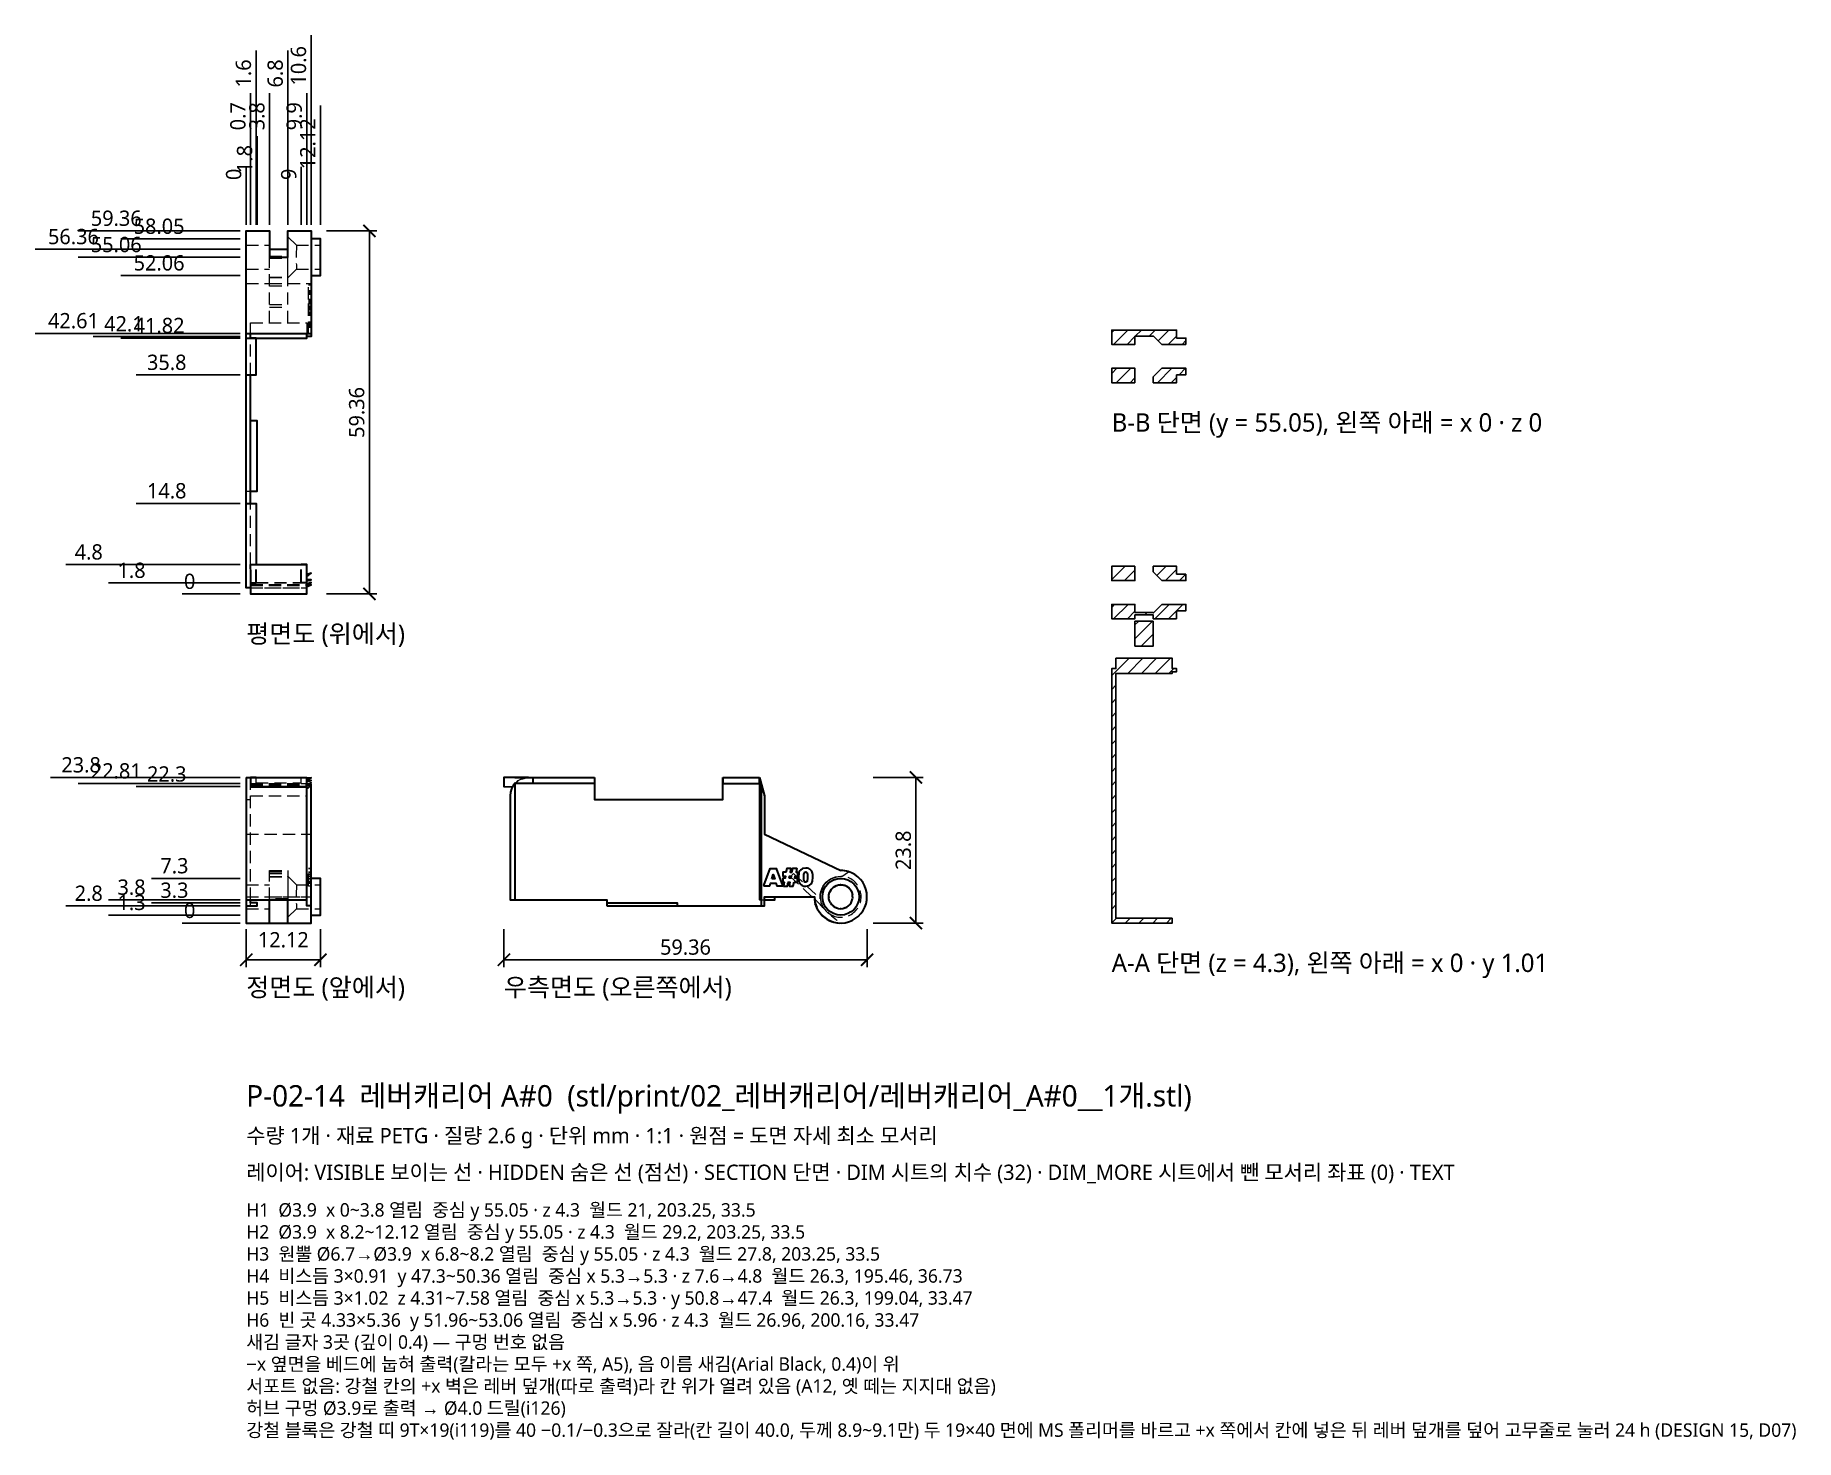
# Model space of a CAD drawing. Header units: millimetres. Extents: x -34 to 253, y -84 to 145.
import ezdxf

# ---------------------------------------------------------------- set-up
doc = ezdxf.new("R2010")
doc.units = ezdxf.units.MM
doc.linetypes.add('HIDDEN', pattern=[3, 2, -1])
for name, color, linetype, lineweight in [('DIM', 4, 'CONTINUOUS', 13), ('HIDDEN', 8, 'HIDDEN', 18), ('SECTION', 5, 'CONTINUOUS', 25), ('TEXT', 7, 'CONTINUOUS', 18), ('VISIBLE', 7, 'CONTINUOUS', 35)]:
    doc.layers.add(name, color=color, linetype=linetype, lineweight=lineweight)
doc.styles.add('KR', font='malgun.ttf')
doc.dimstyles.new('TOCCATA', dxfattribs={"dimtxt": 2.5, "dimasz": 2, "dimexe": 1.2, "dimexo": 1, "dimgap": 0.8, "dimtad": 1, "dimdsep": 46, "dimtxsty": 'KR', "dimblk": 'ARCHTICK', "dimcen": 2.5, "dimazin": 3, "dimtfac": 0.5, "dimtmove": 2, "dimatfit": 3})

# ---------------------------------------------------------------- blocks, each defined once
blk = doc.blocks.new('_ARCHTICK')
at = {"color": 0, "linetype": 'BYBLOCK', "const_width": 0.15}
blk.add_lwpolyline([(-0.5, -0.5), (0.5, 0.5)], dxfattribs=at)
blk = doc.blocks.new('*D7')
for p, q in [((1.6, 131.16), (1.6, 142.66)), ((1.6, 127.16), (1.6, 131.16)), ((1.6, 114.16), (1.6, 127.16))]:
    blk.add_line(p, q)
at = {"layer": 'Defpoints'}
for p in [(1.6, 135.16), (1.6, 113.16), (0, 53.8)]:
    blk.add_point(p, dxfattribs=at)
at = {"layer": 'DIM', "insert": (-0.45, 138.91), "char_height": 2.5, "attachment_point": 5, "rotation": 90, "style": 'KR'}
blk.add_mtext('1.6', dxfattribs=at)
blk = doc.blocks.new('*D12')
for p, q in [((9.9, 124.16), (9.9, 135.66)), ((9.9, 120.16), (9.9, 124.16)), ((9.9, 114.16), (9.9, 120.16))]:
    blk.add_line(p, q)
at = {"layer": 'Defpoints'}
for p in [(9.9, 128.16), (9.9, 113.16), (0, 53.8)]:
    blk.add_point(p, dxfattribs=at)
at = {"layer": 'DIM', "insert": (7.85, 131.91), "char_height": 2.5, "attachment_point": 5, "rotation": 90, "style": 'KR'}
blk.add_mtext('9.9', dxfattribs=at)
blk = doc.blocks.new('*D13')
for p, q in [((10.6, 131.16), (10.6, 145.16)), ((10.6, 127.16), (10.6, 131.16)), ((10.6, 114.16), (10.6, 127.16))]:
    blk.add_line(p, q)
at = {"layer": 'Defpoints'}
for p in [(10.6, 135.16), (10.6, 113.16), (0, 53.8)]:
    blk.add_point(p, dxfattribs=at)
at = {"layer": 'DIM', "insert": (8.55, 140.16), "char_height": 2.5, "attachment_point": 5, "rotation": 90, "style": 'KR'}
blk.add_mtext('10.6', dxfattribs=at)

msp = doc.modelspace()

# ---------------------------------------------------------------- hatches: boundary and pattern name
at = {"layer": 'SECTION'}
h = msp.add_hatch(dxfattribs=at)
h.set_pattern_fill('ANSI31', scale=0.5)
h.paths.add_polyline_path([(153.595, 94.597), (153.595, 95.647), (152.075, 95.647), (152.075, 96.95), (141.475, 96.95), (141.475, 94.597), (145.275, 94.597), (145.275, 95.943), (148.265, 95.943), (148.265, 96.007), (149.675, 94.597)])
h.paths.add_polyline_path([(152.075, 89.648), (153.595, 89.648), (153.595, 90.698), (149.675, 90.698), (148.275, 89.298), (148.275, 88.348), (152.075, 88.348)])
h.paths.add_polyline_path([(145.275, 88.348), (145.275, 90.698), (141.475, 90.698), (141.475, 88.348)])
h = msp.add_hatch(dxfattribs=at)
h.set_pattern_fill('ANSI31', scale=0.5)
h.paths.add_polyline_path([(145.275, 58.348), (141.475, 58.348), (141.475, 55.997), (145.275, 55.997)])
h.paths.add_polyline_path([(153.595, 57.042), (152.075, 57.042), (152.075, 58.348), (148.275, 58.348), (148.275, 57.397), (149.675, 55.997), (153.595, 55.997)])
h.paths.add_polyline_path([(152.075, 49.748), (152.075, 51.053), (153.595, 51.053), (153.595, 52.098), (149.675, 52.098), (148.265, 50.688), (148.265, 50.748), (145.275, 50.748), (145.275, 52.098), (141.475, 52.098), (141.475, 49.748), (145.275, 49.748), (145.275, 50.372), (148.275, 50.372), (148.275, 49.748)])
h.paths.add_polyline_path([(148.275, 49.352), (145.275, 49.352), (145.275, 45.277), (148.275, 45.277)])
h.paths.add_polyline_path([(151.375, 0.798), (142.175, 0.798), (142.175, 40.818), (151.375, 40.818), (151.375, 41.098), (152.075, 41.098), (152.075, 41.602), (151.375, 41.602), (151.375, 43.3), (142.175, 43.3), (142.175, 41.602), (141.475, 41.602), (141.475, 0), (151.375, 0)])

# ---------------------------------------------------------------- linework, layer by layer
at = {"layer": 'HIDDEN'}
for points in [[(0, 110.81), (3.8, 110.81)], [(8.2, 110.81), (6.8, 112.21)], [(8.2, 110.81), (12.12, 110.81)], [(0, 106.91), (3.8, 106.91)], [(3.8, 109.031), (6.79, 109.031)], [(3.8, 98.112), (3.8, 108.861)], [(3.8, 108.688), (6.8, 108.688)], [(8.2, 106.91), (6.79, 105.5), (6.79, 109.097), (6.8, 109.084)], [(6.8, 107.218), (6.79, 107.243)], [(6.8, 98.112), (6.8, 108.861)], [(8.2, 106.91), (12.12, 106.91)], [(0, 104.559), (3.8, 104.559)], [(3.8, 105.576), (6.79, 105.576)], [(3.8, 105.56), (6.79, 105.56)], [(3.8, 104.576), (6.8, 104.576)], [(3.8, 104.169), (6.8, 104.169)], [(6.79, 105.951), (6.8, 105.983)], [(6.79, 105.52), (6.8, 105.531)], [(6.8, 104.559), (10.6, 104.559)], [(10.6, 101.96), (10.2, 101.96), (10.2, 104.32), (10.6, 104.32)], [(3.8, 101.156), (6.8, 101.156)], [(10.2, 103.443), (10.6, 103.443)], [(10.2, 103.355), (10.6, 103.355)], [(10.2, 103.294), (10.6, 103.294)], [(10.2, 103.26), (10.6, 103.26)], [(10.2, 103.221), (10.6, 103.221)], [(10.2, 103.139), (10.6, 103.139)], [(10.2, 103.132), (10.6, 103.132)], [(10.2, 103.016), (10.6, 103.016)], [(10.2, 103.005), (10.6, 103.005)], [(10.2, 102.922), (10.6, 102.922)], [(10.2, 102.914), (10.6, 102.914)], [(10.2, 102.835), (10.6, 102.835)], [(10.6, 96.3), (10.2, 96.3), (10.2, 101.797), (10.6, 101.797)], [(10.2, 101.672), (10.6, 101.672)], [(10.2, 101.554), (10.6, 101.554)], [(10.2, 101.426), (10.6, 101.426)], [(10.2, 101.354), (10.6, 101.354)], [(10.2, 101.227), (10.6, 101.227)], [(10.2, 100.897), (10.6, 100.897)], [(10.2, 100.772), (10.6, 100.772)], [(10.2, 100.734), (10.6, 100.734)], [(0.7, 96.408), (0.7, 98.114), (9.9, 98.114), (9.9, 96.408)], [(3.8, 100.671), (6.8, 100.671)], [(10.2, 100.7), (10.6, 100.7)], [(10.2, 100.61), (10.6, 100.61)], [(10.2, 100.571), (10.6, 100.571)], [(10.2, 100.487), (10.6, 100.487)], [(10.2, 100.453), (10.6, 100.453)], [(10.2, 100.413), (10.6, 100.413)], [(10.2, 100.285), (10.6, 100.285)], [(10.2, 99.958), (10.6, 99.958)], [(10.2, 99.831), (10.6, 99.831)], [(10.2, 99.759), (10.6, 99.759)], [(10.2, 99.635), (10.6, 99.635)], [(10.2, 99.512), (10.6, 99.512)], [(10.2, 99.404), (10.6, 99.404)], [(10.2, 99.387), (10.6, 99.387)], [(10.2, 98.279), (10.6, 98.279)], [(10.2, 98.064), (10.6, 98.064)], [(0, 89.612), (0.7, 89.612), (0.7, 95.607)], [(10.2, 97.842), (10.6, 97.842)], [(10.2, 97.622), (10.6, 97.622)], [(10.2, 97.403), (10.6, 97.403)], [(0, 70.613), (0.7, 70.613)], [(0.7, 58.605), (0.7, 68.605)], [(0.7, 57.805), (0.7, 57.899)], [(0, 54.812), (9.9, 54.812)], [(0.7, 55.365), (9.9, 55.365)], [(0.7, 55.299), (9.9, 55.299)], [(0.7, 55.21), (9.9, 55.21)], [(0.7, 54.806), (9.9, 54.806)], [(1.6, 55.682), (9, 55.682)], [(1.6, 55.61), (9, 55.61)], [(1.6, 22.805), (1.6, 23.802)], [(9, 22.805), (9, 23.802)], [(44.002, 22.923), (44.262, 23.138)], [(44.455, 23.298), (44.978, 23.573)], [(45.54, 23.738), (46.083, 23.798)], [(0, 20.198), (0.7, 20.198)], [(0, 20.196), (0.7, 20.196)], [(0.7, 22.839), (1.6, 22.839)], [(0.7, 22.824), (1.6, 22.824)], [(0.7, 22.805), (9.9, 22.805)], [(0.7, 22.742), (9.9, 22.742)], [(0.7, 22.531), (9.9, 22.531)], [(0.7, 22.442), (9.9, 22.442)], [(0.7, 3.8), (0.7, 22.297)], [(0.7, 20.801), (9.9, 20.801)], [(1.6, 22.918), (9, 22.918)], [(9, 22.839), (9.9, 22.839)], [(9, 22.824), (9.9, 22.824)], [(9.9, 22.044), (9.9, 22.297)], [(43.92, 22.839), (43.998, 22.918)], [(84.705, 20.847), (84.225, 22.044)], [(0, 14.556), (10.6, 14.556)], [(10.6, 6.025), (10.2, 6.025), (10.2, 8.977), (10.6, 8.977)], [(10.2, 8.931), (10.6, 8.931)], [(0, 6.25), (3.8, 6.25)], [(3.8, 3.803), (3.8, 8.6), (6.8, 8.6), (6.8, 3.803)], [(3.8, 8.398), (6.8, 8.398)], [(3.8, 8.084), (6.8, 8.084)], [(8.2, 6.25), (6.79, 7.66), (6.79, 3.932), (3.8, 3.932)], [(3.8, 7.599), (6.79, 7.599)], [(3.8, 7.579), (6.8, 7.579)], [(6.8, 7.635), (6.79, 7.645)], [(8.2, 6.25), (12.12, 6.25)], [(10.2, 8.349), (10.6, 8.349)], [(10.2, 8.311), (10.6, 8.311)], [(10.2, 8.308), (10.6, 8.308)], [(10.2, 8.195), (10.6, 8.195)], [(10.2, 8.193), (10.6, 8.193)], [(10.2, 7.956), (10.6, 7.956)], [(10.2, 7.672), (10.6, 7.672)], [(10.2, 7.319), (10.6, 7.319)], [(10.2, 7.235), (10.6, 7.235)], [(10.2, 6.822), (10.6, 6.822)], [(10.2, 6.728), (10.6, 6.728)], [(10.2, 6.703), (10.6, 6.703)], [(10.2, 6.683), (10.6, 6.683)], [(10.2, 6.68), (10.6, 6.68)], [(10.2, 6.665), (10.6, 6.665)], [(10.2, 6.522), (10.6, 6.522)], [(10.2, 6.07), (10.6, 6.07)], [(10.2, 6.07), (10.6, 6.07)], [(10.2, 6.07), (10.6, 6.07)], [(92.48, 4.299), (88.987, 7.579), (89.471, 8.084), (93.891, 3.932)], [(93.891, 3.932), (93.836, 3.984), (93.815, 4.3), (93.844, 4.739), (93.929, 5.17), (94.071, 5.586), (94.265, 5.98), (94.509, 6.346), (94.799, 6.676), (95.129, 6.966), (95.495, 7.21), (95.889, 7.404), (96.305, 7.546), (96.736, 7.631), (97.175, 7.66), (97.412, 7.645)], [(93.891, 3.932), (93.875, 4.312), (93.899, 4.692), (93.962, 5.071), (94.076, 5.44), (94.229, 5.789), (94.422, 6.117), (94.645, 6.425), (94.908, 6.702), (95.2, 6.949), (95.522, 7.156), (95.864, 7.323), (96.215, 7.46), (96.586, 7.546), (96.967, 7.592), (97.347, 7.599), (98.458, 8.379)], [(95.965, 5.827), (95.988, 5.847), (96.115, 5.932)], [(96.292, 6.034), (96.429, 6.102), (96.458, 6.112)], [(96.597, 6.159), (96.67, 6.184), (96.746, 6.199)], [(96.89, 6.228), (96.92, 6.234), (97.073, 6.243)], [(97.277, 6.243), (97.429, 6.234), (97.459, 6.228)], [(97.604, 6.199), (97.68, 6.184), (97.753, 6.159)], [(97.892, 6.112), (97.921, 6.102), (98.058, 6.034)], [(98.362, 5.847), (98.235, 5.932)], [(98.385, 5.827), (98.362, 5.847)], [(0, 4.304), (10.6, 4.304)], [(0, 4.302), (3.8, 4.302)], [(0.7, 2.798), (0.7, 3.3)], [(3.8, 4.295), (6.8, 4.295)], [(3.8, 3.911), (6.8, 3.911)], [(6.8, 3.974), (6.79, 3.984)], [(6.8, 4.302), (10.6, 4.302)], [(84.225, 3.8), (84.73, 3.8)], [(93.846, 3.974), (93.854, 3.863), (93.939, 3.433), (94.08, 3.018), (94.274, 2.625), (94.298, 2.588)], [(95.232, 4.402), (95.242, 4.555), (95.248, 4.585)], [(95.232, 4.198), (95.242, 4.045), (95.248, 4.015)], [(95.276, 4.728), (95.291, 4.804), (95.316, 4.878)], [(95.276, 3.872), (95.291, 3.796), (95.316, 3.722)], [(95.364, 5.018), (95.373, 5.047), (95.441, 5.183)], [(95.364, 3.583), (95.373, 3.554), (95.441, 3.417)], [(95.543, 5.36), (95.628, 5.487), (95.648, 5.51)], [(95.543, 3.24), (95.627, 3.114), (95.648, 3.091)], [(95.745, 5.621), (95.796, 5.679), (95.854, 5.73)], [(95.745, 2.979), (95.796, 2.921), (95.854, 2.87)], [(98.495, 5.73), (98.553, 5.68), (98.604, 5.622)], [(98.495, 2.87), (98.554, 2.921), (98.605, 2.979)], [(98.723, 5.486), (98.702, 5.509)], [(98.702, 3.09), (98.722, 3.113)], [(98.807, 5.36), (98.722, 5.487)], [(98.722, 3.113), (98.807, 3.24)], [(98.909, 5.183), (98.976, 5.047), (98.986, 5.018)], [(98.909, 3.417), (98.976, 3.554), (98.986, 3.582)], [(99.034, 4.878), (99.058, 4.805), (99.073, 4.729)], [(99.034, 3.723), (99.059, 3.796), (99.073, 3.871)], [(99.102, 4.584), (99.108, 4.555), (99.118, 4.402)], [(99.102, 4.016), (99.108, 4.046)], [(99.108, 4.046), (99.118, 4.198)], [(0, 2.35), (3.8, 2.35)], [(6.8, 2.588), (6.79, 2.619), (6.79, 1.359), (6.8, 1.383)], [(8.2, 2.35), (6.8, 0.95)], [(8.2, 2.35), (12.12, 2.35)], [(94.266, 2.619), (94.509, 2.255), (94.799, 1.924), (95.129, 1.635), (95.495, 1.39), (95.558, 1.359)], [(95.965, 2.773), (95.988, 2.753), (96.115, 2.668)], [(96.292, 2.566), (96.429, 2.499), (96.458, 2.489)], [(96.597, 2.442), (96.67, 2.417), (96.746, 2.401)], [(96.89, 2.373), (96.92, 2.367), (97.073, 2.357)], [(97.277, 2.357), (97.429, 2.367), (97.459, 2.373)], [(97.604, 2.402), (97.68, 2.417), (97.753, 2.442)], [(97.892, 2.489), (97.921, 2.499), (98.058, 2.566)], [(98.235, 2.668), (98.362, 2.753)], [(98.362, 2.753), (98.385, 2.773)]]:
    msp.add_lwpolyline(points, dxfattribs=at)
for centre, radius, start, end in [((31.546, 108.866), 23.39, 175.24165, -175.20905), ((33.019, 4.3), 24.861, 175.50758, -175.50758), ((97.176, 4.3), 3.349, -119.39288, 86.17736), ((119.141, 27.328), 35.114, -138.18244, -129.0635)]:
    msp.add_arc(centre, radius, start, end, dxfattribs=at)
at = {"layer": 'SECTION'}
for points in [[(153.595, 94.597), (153.595, 95.647), (152.075, 95.647), (152.075, 96.95), (141.475, 96.95), (141.475, 94.597), (145.275, 94.597), (145.275, 95.943), (148.265, 95.943), (148.265, 96.007), (149.675, 94.597)], [(145.275, 88.348), (145.275, 90.698), (141.475, 90.698), (141.475, 88.348)], [(152.075, 89.648), (153.595, 89.648), (153.595, 90.698), (149.675, 90.698), (148.275, 89.298), (148.275, 88.348), (152.075, 88.348)], [(145.275, 58.348), (141.475, 58.348), (141.475, 55.997), (145.275, 55.997)], [(153.595, 57.042), (152.075, 57.042), (152.075, 58.348), (148.275, 58.348), (148.275, 57.397), (149.675, 55.997), (153.595, 55.997)], [(152.075, 49.748), (152.075, 51.053), (153.595, 51.053), (153.595, 52.098), (149.675, 52.098), (148.265, 50.688), (148.265, 50.748), (145.275, 50.748), (145.275, 52.098), (141.475, 52.098), (141.475, 49.748), (145.275, 49.748), (145.275, 50.372), (148.275, 50.372), (148.275, 49.748)], [(148.275, 49.352), (145.275, 49.352), (145.275, 45.277), (148.275, 45.277)], [(151.375, 0.798), (142.175, 0.798), (142.175, 40.818), (151.375, 40.818), (151.375, 41.098), (152.075, 41.098), (152.075, 41.602), (151.375, 41.602), (151.375, 43.3), (142.175, 43.3), (142.175, 41.602), (141.475, 41.602), (141.475, 0), (151.375, 0)]]:
    msp.add_lwpolyline(points, close=True, dxfattribs=at)
at = {"layer": 'VISIBLE'}
for points in [[(0.7, 54.806), (0, 54.806), (0, 113.16), (3.8, 113.16), (3.8, 108.861), (6.8, 108.861), (6.8, 113.16), (10.6, 113.16), (10.6, 95.91), (9.9, 95.91)], [(3.8, 110.169), (6.8, 110.169)], [(10.6, 105.865), (12.12, 105.865), (12.12, 111.854), (10.6, 111.854)], [(0, 96.41), (10.6, 96.41)], [(0, 89.606), (1.6, 89.606), (1.6, 95.607), (0.7, 95.607)], [(0, 95.607), (1.6, 95.607)], [(0.7, 95.607), (0.7, 96.408)], [(0.7, 95.63), (9.9, 95.63), (9.9, 96.408)], [(0.7, 68.605), (0.7, 89.612)], [(0.7, 70.613), (1.8, 70.613), (1.8, 82.114), (0.7, 82.114)], [(0, 68.611), (0.7, 68.611)], [(0, 68.605), (1.6, 68.606), (1.6, 58.605)], [(0.7, 57.805), (0.7, 53.805), (9.9, 53.805), (9.9, 58.61), (9, 58.61), (9, 58.605)], [(0.7, 57.899), (0.7, 58.605), (9.9, 58.605)], [(0.7, 55.605), (1.6, 55.605), (1.6, 57.805)], [(9.9, 55.605), (9, 55.605), (9, 57.805)], [(9.9, 56.663), (10.6, 57.224), (9.9, 56.997)], [(9.9, 55.946), (10.6, 56.14), (9.9, 56.14)], [(9.9, 55.037), (10.6, 55.312), (9.9, 55.312), (10.6, 55.686), (9.9, 55.425)], [(-0.001, 23.8), (9.906, 23.801)], [(0, 23.802), (0, 0.001), (10.6, 0.001), (10.6, 22.665), (9.9, 22.665)], [(0.007, 23.803), (9.898, 23.804)], [(1.604, 23.802), (0.696, 23.804)], [(0.7, 23.805), (0.7, 22.297), (9.9, 22.297), (9.9, 23.805)], [(1.6, 23.8), (1.6, 23.804)], [(9, 23.802), (9, 23.804)], [(9.9, 23.573), (10.6, 23.738), (9.9, 23.671)], [(9.9, 23.138), (10.6, 23.298), (9.9, 23.298)], [(46.12, 23.802), (42.12, 23.801), (42.126, 22.301), (43.526, 22.297), (43.614, 22.442)], [(46.12, 23.802), (43.92, 23.804)], [(43.92, 23.804), (56.921, 23.798)], [(43.92, 23.804), (43.92, 23.802)], [(56.921, 23.798), (56.921, 22.805), (43.925, 22.805), (43.925, 3.8)], [(44.262, 23.138), (44.455, 23.298)], [(44.978, 23.573), (45.54, 23.738)], [(46.083, 23.798), (46.12, 23.802)], [(46.12, 23.802), (46.92, 23.805)], [(46.923, 22.806), (46.923, 23.804)], [(56.921, 23.798), (56.926, 20.198), (77.927, 20.196), (77.922, 23.796)], [(77.922, 23.796), (83.922, 23.799)], [(77.922, 23.796), (77.922, 22.805), (83.922, 22.805), (83.922, 23.799)], [(83.922, 23.799), (84.723, 20.801)], [(0.7, 22.301), (9.9, 22.301)], [(9.9, 21.949), (10.6, 22.466), (9.9, 22.466), (10.6, 22.923), (9.9, 22.605)], [(10.6, 2.799), (9.9, 2.8), (9.9, 22.044)], [(44.002, 22.923), (43.627, 22.466), (43.352, 21.949), (43.187, 21.38), (43.121, 20.801), (43.127, 3.8), (58.928, 3.798), (58.929, 2.798)], [(43.92, 22.824), (43.92, 22.839), (43.84, 22.754), (43.681, 22.531)], [(84.226, 3.799), (83.945, 3.8), (83.945, 22.742), (84.225, 22.044)], [(84.225, 2.8), (84.225, 22.665)], [(84.723, 20.801), (84.705, 20.847)], [(84.723, 20.801), (84.725, 14.556), (97.176, 8.6)], [(84.617, 6.145), (85.65, 8.894)], [(84.617, 6.145), (85.65, 8.894)], [(85.65, 8.894), (85.667, 8.917), (85.699, 8.93), (86.631, 8.931), (86.664, 8.919), (86.683, 8.897)], [(87.717, 6.147), (86.683, 8.898)], [(88.274, 8.308), (88.398, 8.935)], [(88.274, 8.308), (88.398, 8.935)], [(88.398, 8.935), (88.418, 8.964), (88.45, 8.977), (88.995, 8.977), (89.027, 8.964), (89.045, 8.94), (89.049, 8.911), (88.926, 8.308), (89.213, 8.308), (89.339, 8.935), (89.358, 8.964), (89.391, 8.977), (89.933, 8.977), (89.965, 8.964), (89.983, 8.941), (89.987, 8.912), (89.87, 8.308), (90.065, 8.307), (90.091, 8.295), (90.11, 8.266), (90.113, 7.726), (90.103, 7.699), (90.076, 7.677)], [(90.349, 8.197), (90.275, 7.512), (90.29, 7.198), (90.333, 6.915), (90.401, 6.674), (90.494, 6.485), (90.663, 6.283), (90.87, 6.138), (91.127, 6.052), (91.46, 6.023), (92, 6.113), (92.363, 6.385), (92.377, 6.404), (92.571, 6.863), (92.635, 7.521), (92.615, 7.858), (92.556, 8.178), (92.508, 8.336), (92.447, 8.471), (92.365, 8.597), (92.258, 8.716), (92.121, 8.821), (91.949, 8.905), (91.735, 8.96), (91.472, 8.977), (90.951, 8.896), (90.579, 8.652), (90.564, 8.634)], [(10.6, 1.3), (12.12, 1.3), (12.12, 7.3), (10.6, 7.3)], [(84.617, 6.145), (84.615, 6.122), (84.626, 6.095), (84.643, 6.079), (84.671, 6.07)], [(84.671, 6.07), (85.547, 6.07)], [(84.671, 6.07), (85.547, 6.07)], [(85.547, 6.07), (85.558, 6.072)], [(85.559, 6.067), (85.564, 6.069)], [(85.564, 6.074), (85.583, 6.087), (85.596, 6.107), (85.718, 6.522), (86.594, 6.522), (86.718, 6.107), (86.735, 6.083), (86.761, 6.071), (87.665, 6.07), (87.693, 6.08), (87.709, 6.096), (87.718, 6.118), (87.717, 6.147)], [(85.938, 7.235), (86.158, 7.956), (86.38, 7.235), (85.938, 7.235)], [(88.274, 8.308), (87.757, 8.308), (87.739, 8.304), (87.72, 8.291), (87.704, 8.26), (87.703, 7.726), (87.716, 7.694), (87.734, 7.679), (87.757, 7.672), (88.147, 7.672), (88.074, 7.319), (87.757, 7.319), (87.724, 7.306), (87.713, 7.293), (87.704, 7.271), (87.703, 6.737), (87.707, 6.72), (87.724, 6.697), (87.751, 6.684), (87.95, 6.683), (87.828, 6.091), (87.834, 6.057), (87.854, 6.035), (87.881, 6.025), (88.422, 6.025), (88.454, 6.038), (88.474, 6.067), (88.6, 6.683), (88.886, 6.683), (88.768, 6.091), (88.773, 6.062), (88.79, 6.038), (88.822, 6.025), (89.366, 6.025), (89.399, 6.038), (89.418, 6.067)], [(87.717, 6.147), (87.716, 6.151)], [(88.728, 7.319), (88.802, 7.672), (89.087, 7.672), (89.015, 7.319), (88.728, 7.319)], [(89.418, 6.067), (89.543, 6.683)], [(89.418, 6.067), (89.543, 6.683)], [(89.543, 6.683), (90.059, 6.683), (90.086, 6.693), (90.106, 6.715), (90.113, 6.737), (90.113, 7.265), (90.103, 7.293), (90.081, 7.312), (90.059, 7.319), (89.67, 7.319), (89.741, 7.672), (90.07, 7.675)], [(90.069, 7.68), (90.075, 7.682)], [(90.349, 8.197), (90.564, 8.634)], [(90.349, 8.197), (90.564, 8.634)], [(91.151, 7.51), (91.171, 7.938), (91.23, 8.193), (91.32, 8.311), (91.448, 8.349), (91.575, 8.312), (91.67, 8.195), (91.735, 7.936), (91.758, 7.489), (91.748, 7.171), (91.719, 6.955), (91.672, 6.817), (91.61, 6.728), (91.537, 6.68), (91.455, 6.665), (91.332, 6.703), (91.238, 6.822), (91.173, 7.078), (91.151, 7.51)], [(95.68, 5.553), (95.922, 5.794)], [(96.2, 5.989), (95.921, 5.794), (95.854, 5.73)], [(95.949, 5.814), (95.965, 5.827)], [(96.2, 5.989), (96.115, 5.932)], [(96.2, 5.989), (96.508, 6.133), (96.836, 6.221)], [(96.2, 5.989), (96.292, 6.034)], [(96.458, 6.112), (96.477, 6.118)], [(96.563, 6.147), (96.597, 6.159)], [(96.836, 6.221), (96.746, 6.199)], [(96.836, 6.221), (97.175, 6.25)], [(96.836, 6.221), (96.89, 6.228)], [(97.175, 6.25), (97.073, 6.243)], [(97.175, 6.25), (97.513, 6.221), (97.842, 6.132)], [(97.175, 6.25), (97.277, 6.243)], [(97.48, 6.224), (97.459, 6.228)], [(97.604, 6.199), (97.568, 6.206)], [(97.787, 6.147), (97.753, 6.159)], [(98.15, 5.989), (97.842, 6.133)], [(97.892, 6.112), (97.872, 6.118)], [(98.15, 5.989), (98.058, 6.034)], [(98.15, 5.989), (98.235, 5.932)], [(98.429, 5.794), (98.15, 5.989)], [(98.401, 5.813), (98.385, 5.827)], [(98.669, 5.554), (98.428, 5.794)], [(0, 3.8), (9.9, 3.8)], [(0.7, 3.804), (9.9, 3.804)], [(0.7, 2.8), (1.8, 2.797), (1.8, 3.3), (0.7, 3.3), (0.7, 3.8)], [(3.8, 0), (3.8, 3.803)], [(6.8, 0), (6.8, 3.803)], [(58.928, 3.3), (70.429, 3.3), (70.429, 2.797)], [(58.929, 2.798), (84.73, 2.8), (84.729, 4.305), (92.875, 4.302), (93.024, 3.189)], [(84.73, 3.8), (86.43, 3.804), (86.428, 4.304), (92.485, 4.295), (92.481, 4.299)], [(92.928, 3.876), (92.891, 3.911), (92.956, 3.441), (93.082, 2.98), (93.248, 2.538)], [(93.454, 2.146), (93.023, 3.195)], [(95.225, 4.3), (95.255, 4.64), (95.343, 4.968)], [(95.225, 4.3), (95.232, 4.402)], [(95.255, 3.961), (95.225, 4.3)], [(95.225, 4.3), (95.232, 4.198)], [(95.248, 4.585), (95.252, 4.605)], [(95.252, 3.995), (95.248, 4.015)], [(95.343, 3.633), (95.254, 3.962)], [(95.269, 4.693), (95.276, 4.728)], [(95.276, 3.872), (95.269, 3.907)], [(95.316, 4.878), (95.328, 4.912)], [(95.328, 3.688), (95.316, 3.722)], [(95.486, 3.325), (95.342, 3.635)], [(95.343, 4.968), (95.486, 5.275)], [(95.343, 4.968), (95.364, 5.018)], [(95.364, 3.583), (95.357, 3.602)], [(95.486, 5.275), (95.441, 5.183)], [(95.486, 3.325), (95.441, 3.417)], [(95.486, 5.275), (95.682, 5.555)], [(95.486, 5.275), (95.543, 5.36)], [(95.486, 3.325), (95.68, 3.048)], [(95.486, 3.325), (95.543, 3.24)], [(95.648, 5.51), (95.661, 5.526)], [(95.68, 3.048), (95.648, 3.091)], [(95.68, 3.048), (95.922, 2.806)], [(95.721, 5.594), (95.745, 5.621)], [(95.745, 2.979), (95.722, 3.006)], [(98.15, 2.612), (98.428, 2.806), (98.669, 3.047), (98.864, 3.325)], [(98.495, 5.73), (98.468, 5.754)], [(98.628, 5.595), (98.604, 5.622)], [(98.605, 2.979), (98.628, 3.006)], [(98.864, 5.275), (98.668, 5.555)], [(98.702, 5.509), (98.689, 5.525)], [(98.689, 3.075), (98.702, 3.09)], [(98.864, 5.275), (98.807, 5.36)], [(98.864, 3.325), (98.807, 3.24)], [(98.864, 5.275), (99.007, 4.969), (99.096, 4.638)], [(98.864, 5.275), (98.909, 5.183)], [(98.864, 3.325), (99.008, 3.634)], [(98.864, 3.325), (98.909, 3.417)], [(98.993, 4.998), (98.986, 5.018)], [(98.986, 3.582), (98.993, 3.602)], [(99.007, 3.631), (99.096, 3.963)], [(99.034, 4.878), (99.022, 4.912)], [(99.022, 3.689), (99.034, 3.723)], [(99.08, 4.694), (99.073, 4.729)], [(99.073, 3.871), (99.08, 3.906)], [(99.125, 4.3), (99.095, 4.643)], [(99.102, 4.584), (99.098, 4.604)], [(99.125, 4.3), (99.102, 4.016)], [(99.125, 4.3), (99.118, 4.402)], [(99.125, 4.3), (99.118, 4.198)], [(0, 2.799), (1.8, 2.799)], [(58.929, 2.798), (70.429, 2.797)], [(70.429, 2.797), (70.429, 2.799)], [(93.474, 2.115), (93.248, 2.538)], [(93.454, 2.147), (94.135, 1.259), (95.029, 0.581), (96.065, 0.151)], [(95.881, 2.847), (95.854, 2.87)], [(96.2, 2.611), (95.965, 2.773)], [(96.065, 0.151), (96.534, 0.046), (97.004, 0.002), (96.981, 0.023)], [(96.2, 2.611), (96.115, 2.668)], [(96.2, 2.611), (96.508, 2.468), (96.836, 2.38)], [(96.2, 2.611), (96.292, 2.566)], [(96.477, 2.482), (96.458, 2.489)], [(96.597, 2.442), (96.563, 2.453)], [(96.782, 2.394), (96.746, 2.401)], [(96.836, 2.38), (97.175, 2.35)], [(96.836, 2.38), (96.89, 2.373)], [(97.175, 2.35), (97.073, 2.357)], [(97.175, 2.35), (97.514, 2.38), (97.842, 2.468)], [(97.175, 2.35), (97.277, 2.357)], [(97.459, 2.373), (97.479, 2.377)], [(97.568, 2.395), (97.604, 2.402)], [(97.842, 2.468), (97.753, 2.442)], [(97.842, 2.468), (98.15, 2.611)], [(97.873, 2.482), (97.892, 2.489)], [(98.15, 2.611), (98.058, 2.566)], [(98.15, 2.611), (98.235, 2.668)], [(98.385, 2.773), (98.401, 2.787)], [(98.468, 2.846), (98.495, 2.87)]]:
    msp.add_lwpolyline(points, dxfattribs=at)
msp.add_circle((97.175, 4.3), 3, dxfattribs=at)
for centre, radius, start, end in [((97.175, 4.3), 4.298, -104.97595, 89.98148), ((97.284, 5.093), 3.503, 70.35633, 91.76635), ((97.149, 4.261), 4.253, -149.7343, -104.77966)]:
    msp.add_arc(centre, radius, start, end, dxfattribs=at)

# ---------------------------------------------------------------- texts
at = {"layer": 'TEXT', "style": 'KR'}
for s, height, p in [('B-B 단면 (y = 55.05), 왼쪽 아래 = x 0 · z 0', 3, (141.475, 80.348)), ('평면도 (위에서)', 3, (0, 45.805)), ('A-A 단면 (z = 4.3), 왼쪽 아래 = x 0 · y 1.01', 3, (141.475, -8)), ('정면도 (앞에서)', 3, (0, -12)), ('우측면도 (오른쪽에서)', 3, (42.12, -12)), ('P-02-14  레버캐리어 A#0  (stl/print/02_레버캐리어/레버캐리어_A#0__1개.stl)', 3.5, (0, -30)), ('수량 1개 · 재료 PETG · 질량 2.6 g · 단위 mm · 1:1 · 원점 = 도면 자세 최소 모서리', 2.5, (0, -36)), ('레이어: VISIBLE 보이는 선 · HIDDEN 숨은 선 (점선) · SECTION 단면 · DIM 시트의 치수 (32) · DIM_MORE 시트에서 뺀 모서리 좌표 (0) · TEXT', 2.5, (0, -42)), ('H1  Ø3.9  x 0~3.8 열림  중심 y 55.05 · z 4.3  월드 21, 203.25, 33.5', 2.2, (0, -48)), ('H2  Ø3.9  x 8.2~12.12 열림  중심 y 55.05 · z 4.3  월드 29.2, 203.25, 33.5', 2.2, (0, -51.6)), ('H3  원뿔 Ø6.7→Ø3.9  x 6.8~8.2 열림  중심 y 55.05 · z 4.3  월드 27.8, 203.25, 33.5', 2.2, (0, -55.2)), ('H4  비스듬 3×0.91  y 47.3~50.36 열림  중심 x 5.3→5.3 · z 7.6→4.8  월드 26.3, 195.46, 36.73', 2.2, (0, -58.8)), ('H5  비스듬 3×1.02  z 4.31~7.58 열림  중심 x 5.3→5.3 · y 50.8→47.4  월드 26.3, 199.04, 33.47', 2.2, (0, -62.4)), ('H6  빈 곳 4.33×5.36  y 51.96~53.06 열림  중심 x 5.96 · z 4.3  월드 26.96, 200.16, 33.47', 2.2, (0, -66)), ('새김 글자 3곳 (깊이 0.4) — 구멍 번호 없음', 2.2, (0, -69.6)), ('−x 옆면을 베드에 눕혀 출력(칼라는 모두 +x 쪽, A5), 음 이름 새김(Arial Black, 0.4)이 위', 2.2, (0, -73.2)), ('서포트 없음: 강철 칸의 +x 벽은 레버 덮개(따로 출력)라 칸 위가 열려 있음 (A12, 옛 떼는 지지대 없음)', 2.2, (0, -76.8)), ('허브 구멍 Ø3.9로 출력 → Ø4.0 드릴(i126)', 2.2, (0, -80.4)), ('강철 블록은 강철 띠 9T×19(i119)를 40 −0.1/−0.3으로 잘라(칸 길이 40.0, 두께 8.9~9.1만) 두 19×40 면에 MS 폴리머를 바르고 +x 쪽에서 칸에 넣은 뒤 레버 덮개를 덮어 고무줄로 눌러 24 h (DESIGN 15, D07)', 2.2, (0, -84))]:
    msp.add_text(s, height=height, dxfattribs=at).set_placement(p)

# ---------------------------------------------------------------- dimensions: what is measured, and where the dimension line sits
at = {"layer": 'DIM'}
for feature_location, offset, picture, middle in [((10.6, 113.16), (0, 22), '*D13', (8.55, 140.16)), ((1.6, 113.16), (0, 22), '*D7', (-0.45, 138.91)), ((9.9, 113.16), (0, 15), '*D12', (7.85, 131.91))]:
    dim = msp.add_ordinate_dim(feature_location=feature_location, offset=offset, dtype=1, origin=(0, 53.805), dimstyle='TOCCATA', dxfattribs=at)
    dim.commit()
    dim.dimension.update_dxf_attribs({"geometry": picture, "text_midpoint": middle})
for feature_location, offset, dtype, origin in [((6.8, 113.16), (0, 22), 1, (0, 53.805)), ((0.7, 113.16), (0, 15), 1, (0, 53.805)), ((3.8, 113.16), (0, 15), 1, (0, 53.805)), ((12.12, 113.16), (0, 8), 1, (0, 53.805)), ((1.8, 113.16), (0, 8), 1, (0, 53.805)), ((0, 113.159742355), (0, 8), 1, (0, 53.804643631)), ((9, 113.16), (0, 8), 1, (0, 53.805)), ((0, 113.165), (-15, 0), 0, (0, 53.805)), ((0, 111.855), (-8, 0), 0, (0, 53.805)), ((0, 110.165), (-22, 0), 0, (0, 53.805)), ((0, 108.865), (-15, 0), 0, (0, 53.805)), ((0, 105.865), (-8, 0), 0, (0, 53.805)), ((0, 96.415), (-22, 0), 0, (0, 53.805)), ((0, 95.905), (-15, 0), 0, (0, 53.805)), ((0, 95.625), (-8, 0), 0, (0, 53.805)), ((0, 89.605), (-8, 0), 0, (0, 53.805)), ((0, 68.605), (-8, 0), 0, (0, 53.805)), ((0, 58.605), (-22, 0), 0, (0, 53.805)), ((0, 55.605), (-15, 0), 0, (0, 53.805)), ((0, 53.804643631), (-8, 0), 0, (0, 53.804643631)), ((0, 23.8), (-22, 0), 0, (0, 0)), ((0, 22.81), (-15, 0), 0, (0, 0)), ((0, 22.3), (-8, 0), 0, (0, 0)), ((0, 7.3), (-8, 0), 0, (0, 0)), ((0, 2.8), (-22, 0), 0, (0, 0)), ((0, 3.8), (-15, 0), 0, (0, 0)), ((0, 3.3), (-8, 0), 0, (0, 0)), ((0, 1.3), (-15, 0), 0, (0, 0)), ((0, 0), (-8, 0), 0, (0, 0))]:
    msp.add_ordinate_dim(feature_location=feature_location, offset=offset, dtype=dtype, origin=origin, dimstyle='TOCCATA', dxfattribs=at).render()
for base, p1, p2 in [((20.12, 53.8046), (12.12, 53.8046), (12.12, 113.1597)), ((109.4751, 0), (101.4751, 0), (101.4751, 23.8046))]:
    msp.add_linear_dim(base=base, p1=p1, p2=p2, angle=90, dimstyle='TOCCATA', dxfattribs=at).render()
for base, p1, p2 in [((0, -6), (0, 0), (12.12, 0)), ((42.12, -6), (42.12, 0), (101.4751, 0))]:
    msp.add_linear_dim(base=base, p1=p1, p2=p2, dimstyle='TOCCATA', dxfattribs=at).render()

doc.saveas('drawing.dxf')
